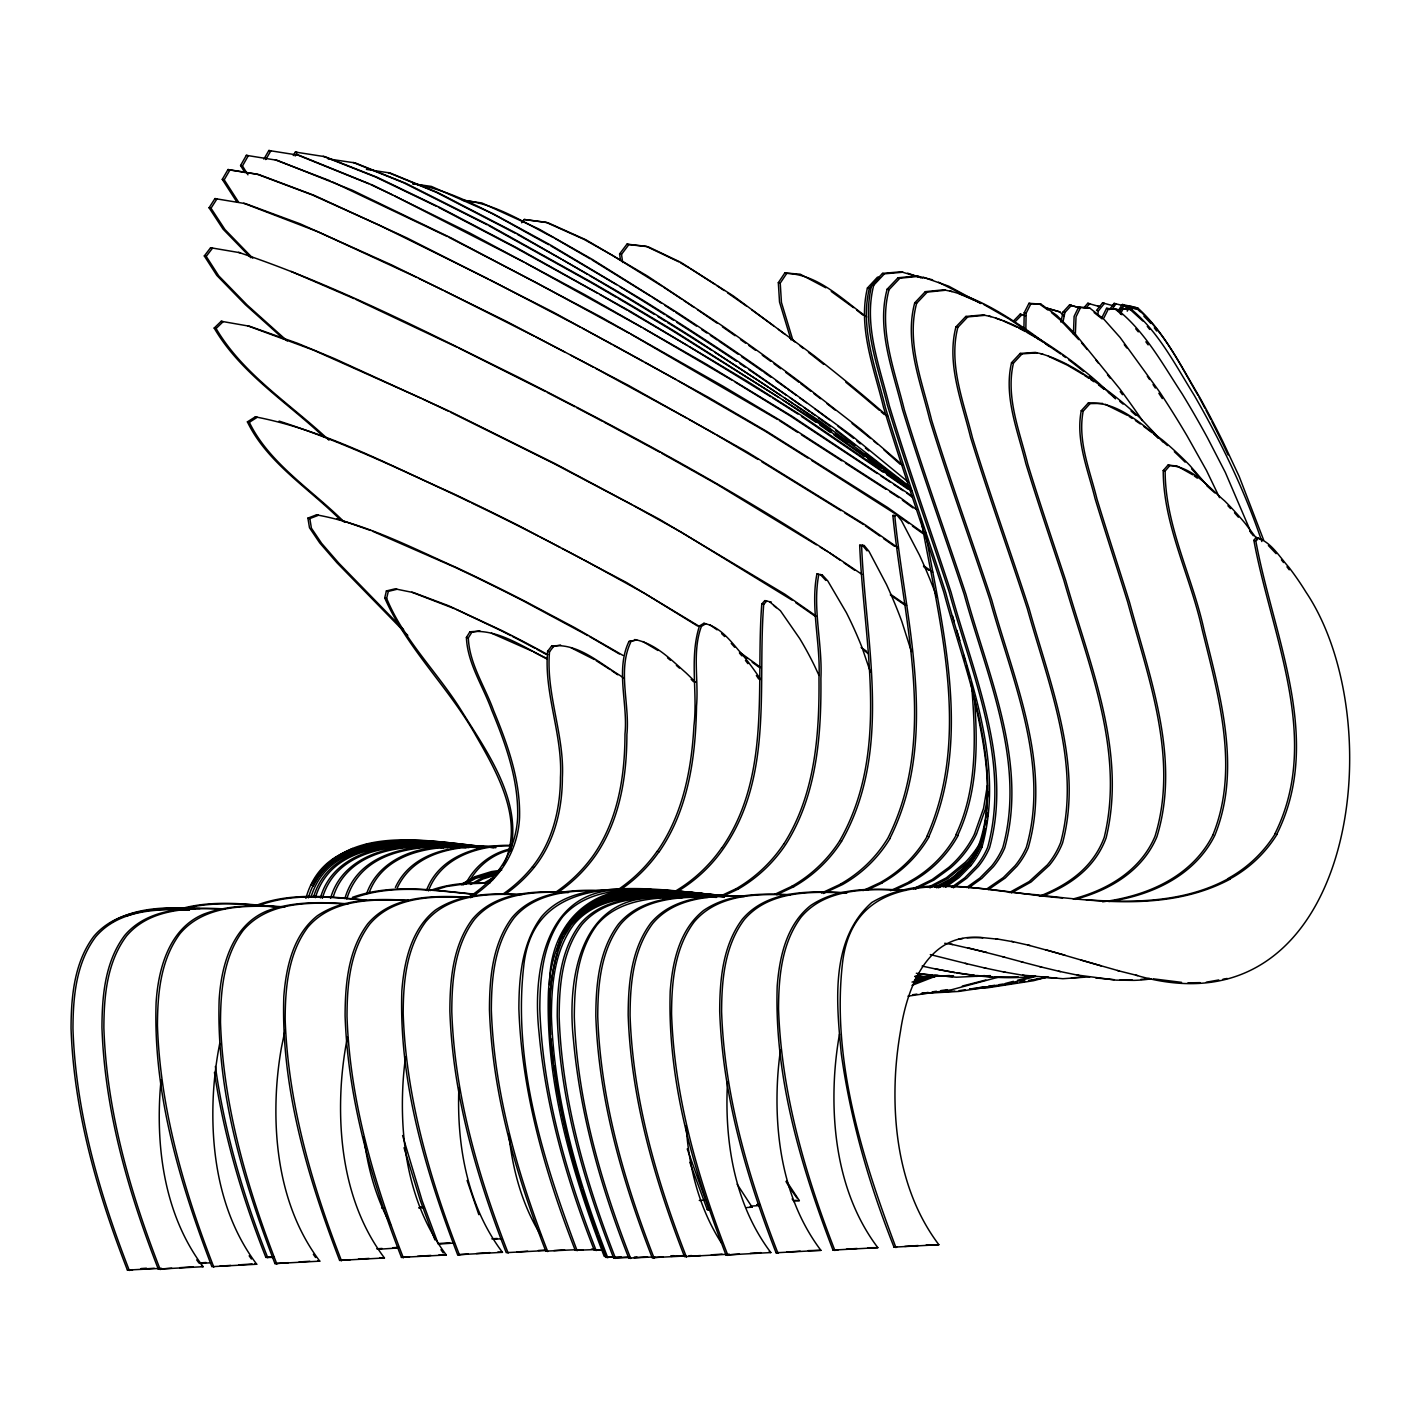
<?xml version="1.0" encoding="UTF-8"?>
<svg xmlns="http://www.w3.org/2000/svg" width="1421" height="1421" viewBox="0 0 1421 1421"><rect width="100%" height="100%" fill="white"/><g stroke="black" fill="none" stroke-linecap="round" stroke-linejoin="round"><path stroke-width="1.5" d="M1023.919 328.89L1024.204 312.78L1028.982 303.312L1040.918 304.13L1056.958 315.533L1075.146 333.882L1119.855 388.963A1029.781 1025.518 -77 0 1 1142.413 420.58M1025.802 331.342L1026.122 313.224L1030.9 303.757L1040.918 304.13M549.216 988.714L549.199 1019.692M936.919 597.388L935.64 593.889A585.612 583.178 -77 0 0 919.44 555.06L901.447 520.583L896.935 515.059L892.868 515.486C903.419 621.723 938.571 736.931 887.859 838.177A130.093 129.542 -77 0 1 840.486 884.057M896.935 515.059L894.786 515.93C905.337 622.149 940.489 737.375 889.777 838.621M1073.423 334.148L1074.116 316.35L1078.663 307.096L1089.658 307.984L1103.975 319.316L1120.103 337.47L1159.589 391.912A1000.508 996.37 -77 0 1 1187.21 436.105L1206.5 470.493L1219.52 497.599M1075.342 334.592L1076.034 316.794L1080.564 307.54L1089.658 307.984M458.894 1087.545C456.55 1144.917 467.154 1205.612 502.466 1252.327L457.633 1254.761C425.412 1170.744 398.839 1081.718 401.841 990.863C404.115 961.573 411.113 929.334 435.341 910.15C460.67 892.992 492.696 893.099 522.093 894.484M727.534 1081.754C724.248 1141.027 734.302 1204.155 770.839 1252.558L726.007 1254.992C693.768 1170.975 667.213 1081.949 670.215 991.094C672.488 961.804 679.469 929.565 703.715 910.364C729.044 893.223 761.07 893.312 790.449 894.697M1192.716 474.809L1177.121 466.017L1167.955 465.129L1163.231 470.546C1163.177 525.361 1190.62 576.358 1202.113 629.379C1218.401 695.651 1239.84 768.725 1212.841 835.033M1257.567 539.802L1245.418 523.674A320.809 319.476 -77 0 0 1224.565 500.831C1208.365 487.012 1192.556 467.012 1169.856 465.555L1165.149 470.99C1165.096 525.806 1192.539 576.802 1204.013 629.823C1220.319 696.077 1241.759 769.17 1214.76 835.477A98.546 98.138 -77 0 1 1203.551 853.115C1180.762 881.926 1144.314 896.562 1108.806 901.5M549.518 984.611C549.501 923.828 590.585 883.453 651.99 889.617M1207.53 485.911L1189.661 465.253A366.813 365.286 -77 0 0 1162.52 440.066C1140.548 423.92 1117.457 400.953 1088.149 403.155L1081.257 410.722C1075.484 440.528 1088.06 469.996 1095.04 498.54C1105.591 533.141 1116.924 567.512 1127.67 602.06C1147.99 677.32 1179.057 758.388 1155.007 836.312A89.736 89.363 -77 0 1 1141.845 858.195C1124.686 879.368 1099.126 892.139 1073.192 898.942M1102.589 403.404L1090.049 403.6L1083.175 411.166C1077.402 440.972 1089.978 470.422 1096.959 498.984C1107.51 533.586 1118.842 567.956 1129.588 602.486C1149.891 677.764 1180.975 758.832 1156.907 836.738A89.736 89.363 -77 0 1 1143.763 858.639C1126.587 879.794 1101.044 892.566 1075.111 899.369M911.394 651.546L901.784 621.35A513.692 511.56 -77 0 0 886.491 584.511L868.977 551.312L864.234 545.557L859.687 545.238C863.577 643.127 891.34 750.235 839.616 840.93M864.234 545.557L861.606 545.682C865.496 643.571 893.241 750.661 841.534 841.374M987.4 785.351L983.545 808.371L974.557 833.772M988.252 792.065L985.463 808.815L976.476 834.216A105.687 105.261 -77 0 1 950.578 867.894L934.006 880.025L915.302 889.209M624.334 678.545A462.784 460.866 -77 0 0 619.645 675.224C598.898 662.719 577.139 642.47 551.597 646.093L547.618 651.28C543.799 693.484 562.752 734.728 560.46 777.323C560.389 808.94 552.52 841.641 532.484 866.686M560.567 644.974L553.515 646.537L549.536 651.724C545.717 693.928 564.67 735.172 562.379 777.767C562.307 809.384 554.439 842.085 534.385 867.13M1042.765 354.131L1035.376 352.408L1020.171 353.438L1011.539 362.692C1003.528 396.69 1017.791 430.812 1025.802 463.495C1037.81 502.572 1051.007 541.277 1063.814 580.105C1087.349 662.861 1125.308 750.288 1104.224 837.395A84.478 84.141 -77 0 1 1091.63 860.131C1078.468 877.254 1059.213 888.445 1039.426 896.26M1037.277 352.852L1022.072 353.865L1013.457 363.137C1005.446 397.134 1019.692 431.256 1027.72 463.939C1039.71 503.016 1052.925 541.703 1065.714 580.532C1089.25 663.287 1127.226 750.714 1106.142 837.822A84.478 84.141 -77 0 1 1093.548 860.575C1080.795 877.094 1062.411 888.249 1043.227 895.816M981.929 847.2C1005.979 762.047 967.47 674.566 945.764 592.859C925.924 530.957 904.147 469.676 885.354 407.436C876.064 368.874 859.687 328.517 869.332 288.481L879.457 277.539L877.539 277.113L867.414 288.037C857.787 328.073 874.146 368.43 883.436 407.01C902.228 469.232 924.005 530.513 943.846 592.415C965.552 674.122 1004.061 761.62 980.01 846.756A79.878 79.558 -77 0 1 968.696 865.407L957.026 877.237L943.686 886.775M985.321 829.1L980.454 846.294A81.441 81.104 -77 0 1 969.015 864.856L957.292 876.65L943.953 886.189M986.067 824.89L986.813 820.681M987.577 816.471L988.323 812.244M1097.669 315L1098.415 310.879L1104.454 303.348L1102.536 302.904L1096.497 310.435L1098.415 310.879M510.565 851.428C521.951 799.774 487.367 752.42 461.488 710.82C437.81 672.63 403.83 640.232 386.636 598.365L388.306 591.385L396.956 589.289M219.722 1043.476L218.372 1050.705A370.49 368.963 -77 0 0 213.523 1091.435C209.953 1151.347 219.775 1215.275 256.721 1264.246L211.889 1266.679C179.668 1182.663 153.095 1093.619 156.097 1002.782C158.211 968.731 169.081 928.588 203.576 914.183C229.492 904.342 257.752 905.07 284.946 906.918M347.435 1037.188L346.085 1044.417A370.49 368.963 -77 0 0 341.235 1085.164C337.665 1145.06 347.488 1209.005 384.452 1257.958L339.619 1260.391C307.38 1176.375 280.807 1087.349 283.809 996.494C286.101 967.204 293.081 934.965 317.327 915.781C343.953 897.77 377.684 898.818 408.449 900.275M922.602 278.072L901.003 271.784L882.512 273.4L871.837 284.768C861.375 325.214 877.965 366.281 887.432 405.322C906.491 468.042 928.783 529.696 949.192 591.989C971.52 673.963 1011.166 761.585 987.666 847.342A78.99 78.652 -77 0 1 976.405 866.028L964.752 877.858L951.431 887.397M902.921 272.228L884.43 273.827L873.737 285.195C863.275 325.658 879.883 366.725 889.333 405.749C908.41 468.468 930.702 530.14 951.111 592.433C973.421 674.407 1013.084 762.011 989.567 847.769A78.99 78.652 -77 0 1 978.323 866.455L966.671 878.285L953.349 887.823M990.988 316.599L982.923 314.894L965.8 316.474L955.924 326.919C946.35 363.989 961.786 401.575 970.543 437.295C988.234 494.828 1008.768 551.419 1027.33 608.65C1048.201 683.821 1081.541 763.912 1060.652 842.529A81.512 81.175 -77 0 1 1047.401 864.874L1029.195 881.553L1009.336 892.566M984.842 315.338L967.719 316.901L957.843 327.363C948.269 364.433 963.687 402.019 972.461 437.739C990.153 495.254 1010.686 551.863 1029.248 609.094C1050.119 684.265 1083.441 764.356 1062.571 842.973A81.512 81.175 -77 0 1 1049.32 865.3L1031.095 881.979L1011.255 893.01M932.585 279.813L916.669 275.923L897.983 277.788L887.113 289.245C876.348 329.423 892.885 370.348 902.353 409.141C921.376 471.363 943.686 532.484 964.131 594.227C986.529 675.49 1026.264 762.42 1002.817 847.538A78.812 78.492 -77 0 1 991.574 866.171L979.922 877.983L966.6 887.503M918.588 276.367L899.884 278.214L889.031 289.689C878.267 329.867 894.804 370.792 904.271 409.585C923.277 471.79 945.604 532.928 966.049 594.671C988.43 675.934 1028.165 762.864 1004.718 847.982A78.812 78.492 -77 0 1 993.492 866.597L981.84 878.409L968.5 887.947M952.052 291.536L943.597 289.813L925.32 291.66L914.715 302.851C904.236 341.928 920.399 381.734 929.636 419.461C948.216 480.014 969.975 539.5 989.833 599.609C1011.699 679.025 1050.243 764.32 1026.317 847.342A79.54 79.203 -77 0 1 1015.02 865.798L1003.35 877.556L986.494 889.155M945.498 290.257L927.238 292.104L916.634 303.277C906.136 342.372 922.318 382.178 931.554 419.906C950.134 480.44 971.893 539.927 991.751 600.053C1013.617 679.469 1052.162 764.764 1028.236 847.786A79.54 79.203 -77 0 1 1016.921 866.224L1005.251 878L988.412 889.599M1060.936 322.123L1063.015 312.034L1069.533 304.911L1079.694 307.806M1062.855 322.567L1064.933 312.478L1071.452 305.355M679.38 890.31A149.258 148.637 -77 0 0 723.769 848.088C773.592 776.292 757.34 685.952 763.699 604.422L766.701 601.047L764.8 600.603L761.78 603.996C755.492 685.544 771.532 775.777 721.975 847.733M557.068 953.473C549.643 979.744 548.861 1007.365 550.655 1034.47M285.088 1029.834L281.429 1047.614A370.49 368.963 -77 0 0 276.58 1088.362C272.992 1148.257 282.815 1212.202 319.778 1261.155L274.946 1263.589C242.725 1179.572 216.152 1090.546 219.154 999.691C221.25 965.658 232.12 925.515 266.633 911.092C292.531 901.251 320.791 901.98 348.003 903.827M503.016 865.407C525.504 822.191 497.599 773.237 475.893 735.598C448.947 687.533 406.957 648.438 384.718 597.921L386.388 590.941L395.056 588.845L413.706 592.646L448.592 605.737L502.377 630.817A1308.972 1303.554 -77 0 1 547.795 654.655M955.996 834.536C977.879 787.945 975.73 734.835 971.538 684.798M957.914 834.98C977.897 792.385 977.95 743.911 974.362 697.924M305.888 898.338C325.302 827.981 411.024 842.085 465.999 847.733M308.357 897.877C325.409 838.106 398.395 840.895 447.828 847.147M311.092 896.829C328.091 841.072 396.193 841.854 443.423 847.609M313.455 897.237C329.708 843.15 395.375 842.031 441.558 847.662M315.373 897.681C331.466 843.346 397.844 842.813 443.814 847.644M320.4 897.912C331.555 857.733 376.476 844.11 413.92 846.436M322.318 898.356C336.12 850.149 393.066 843.062 435.572 847.627M330.56 898.374C341.715 858.177 386.636 844.571 424.08 846.88M333.296 896.758C346.333 854.27 395.837 844.269 434.755 847.662M344.877 898.552C358.039 852.138 412.321 843.328 453.725 847.644M346.777 898.996C363.403 843.559 431.345 844.66 478.06 847.627M366.44 894.235C376.476 864.252 407.987 848.817 437.97 847.573M369.176 892.619C384.061 852.76 431.522 844.856 469.001 847.644M426.478 890.487C439.071 856.277 478.024 844.287 511.453 845.388M428.396 890.931C440.705 857.502 478.468 844.998 511.329 845.904M560.94 941.484L556.872 951.768C564.705 906.545 612.096 886.189 653.909 890.061M563.604 937.007C542.236 984.771 549.376 1039.071 556.996 1089.143C567.405 1146.711 584.173 1203.054 605.861 1257.354L621.19 1256.892M870.398 672.026L862.032 647.479A423.884 422.126 -77 0 0 846.383 612.664L827.75 580.887L822.297 574.972L816.897 574.013C810.325 607.833 820.716 643.5 818.976 677.995C819.544 734.781 815.05 795.067 783.682 844.181M659.131 851.836C688.617 809.455 695.686 756.505 696.539 706.077C698.741 679.735 692.045 651.6 701.406 626.341L705.74 623.783L703.821 623.339L699.487 625.915C689.132 657.816 697.906 692.826 693.928 725.847C691.565 769.685 682.737 814.766 657.213 851.392M927.025 836.01C971.555 735.669 939.157 622.061 920.986 519.074M928.925 836.454C971.911 739.861 943.011 630.977 925.302 531.632M1274.939 833.718C1322.258 739.009 1271.333 635.738 1253.873 540.353L1256.128 537.422C1270.925 541.596 1279.131 556.446 1288.865 567.263A292.708 291.483 -77 0 1 1305.846 591.9C1394.569 723.946 1353.787 1039.355 1135.592 975.108M1276.84 834.145C1324.177 739.435 1273.252 636.182 1255.791 540.797L1258.029 537.866M1102.039 317.363L1106.55 308.339L1117.119 309.441C1145.273 331.786 1162.68 364.238 1182.112 393.795A1002.409 998.253 -77 0 1 1207.601 438.041L1225.346 472.429L1251.279 532.999M1103.939 317.807L1108.469 308.783L1117.119 309.441M1119.428 311.75L1121.293 308.233L1131.72 309.618C1159.039 332.638 1175.54 365.286 1194.137 395.162A1017.027 1012.818 -77 0 1 1218.419 439.782C1235.222 472.625 1250.143 506.569 1261.848 541.543M1120.423 313.934L1123.194 308.677L1131.72 309.618M244.927 172.598L240.558 165.511L246.348 155.333L277.095 160.271L352.159 190.183L451.114 237.929L600.035 316.51L723.058 386.21L781.266 421.007L900.772 498.043L916.652 509.624M247.947 174.801L242.476 165.955L248.266 155.777L246.348 155.333M1127.226 311.146L1129.162 307.753L1137.741 308.996C1164.758 332.763 1180.869 365.836 1199.093 396.246A1037.01 1032.712 -77 0 1 1222.788 441.434L1239.183 476.461L1263.606 539.962M263.862 159.134L268.853 150.502L299.192 155.315L372.782 185.156L469.587 232.92L584.937 294.751L705.757 363.847L792.101 416.317L912.229 496.178M265.78 159.578L270.772 150.946L268.853 150.502M236.756 201.835L222.28 179.366L227.999 169.543L256.97 174.144L312.229 194.908L379.194 225.157L488.273 278.96M238.657 202.262L224.198 179.81L229.918 169.987L258.888 174.57L314.148 195.352L406.957 237.946L553.195 312.123L708.404 397.347L767.109 431.629L887.663 507.51L925.035 534.154M293.259 155.546L295.355 152.065L325.107 156.719L377.364 177.359L440.35 207.715L516.871 247.84L630.8 311.625L746.753 380.97L801.568 415.607L912.14 491.115M295.177 155.99L297.255 152.509L295.355 152.065M1125.006 309.21L1127.048 305.906L1137.741 307.966C1164.314 331.963 1180.176 364.931 1198.027 395.393M1126.906 309.654L1128.967 306.35L1137.741 307.966M468.699 897.29A133.503 132.952 -77 0 0 484.827 884.946C504.526 868.071 516.356 843.239 517.635 817.324C518.665 779.916 505.752 744.107 491.648 710.056C483.069 686.077 467.42 663.429 466.408 637.443L469.871 631.865C497.616 628.313 522.733 647.088 547.032 658.491M470.6 897.735A133.503 132.952 -77 0 0 486.746 885.39C506.444 868.515 518.274 843.683 519.553 817.75C520.583 780.36 507.67 744.533 493.567 710.482C484.97 686.521 469.339 663.873 468.326 637.887L471.79 632.309L479.872 630.746M250.842 257.734L223.061 229.136L209.082 207.786L214.944 198.585L245.602 203.665L300.204 223.843L391.787 264.999L505.592 320.951L628.331 385.322L746.736 451.736L865.442 525.006L898.143 547.902M252.743 258.178L224.98 229.563L211.001 208.23L216.862 199.029L214.944 198.585M311.341 885.088C347.808 819.384 435.43 843.257 495.84 847.733M313.259 886.1C338.02 836.774 401.823 843.541 447.828 847.715M395.375 887.432C412.925 849.794 458.93 844.11 495.787 846.65M397.294 887.859C414.417 851.001 459.267 844.66 495.503 847.005M465.981 883.311C474.721 866.348 490.689 853.47 509.322 849.154M469.001 882.015C477.278 866.473 492.11 854.589 509.198 850.22M564.51 933.579L572.254 921.43L583.622 910.452L603.481 899.333M563.338 937.594L572.468 923.117L588.223 907.877M628.952 641.493L636.59 639.983L628.952 641.493C615.293 669.771 628.046 703.732 624.974 734.106C624.938 776.008 618.028 819.615 593.783 854.767A148.175 147.553 -77 0 1 556.57 891.606M630.871 641.919C617.211 670.215 629.965 704.177 626.892 734.55C626.839 776.434 619.947 820.059 595.683 855.211A148.175 147.553 -77 0 1 558.489 892.051M791.017 339.903L779.525 302.051L778.335 282.672L784.818 272.956L800.254 274.217L825.832 287.788M792.918 340.347L781.443 302.478L780.236 283.116L786.737 273.4C818.247 274.537 842.298 299.458 866.703 316.954M1118.043 310.915L1122.377 304.503L1133.336 306.9L1131.418 306.474M1121.045 309.742L1124.295 304.947L1122.377 304.503M498.789 871.766L500.991 868.622M1109.499 309.618L1114.1 303.401L1116.018 303.845L1112.572 308.499M620.48 260.025L619.592 253.933L626.945 244.146L646.182 246.313L678.883 261.89M622.682 262.494L621.51 254.377L628.864 244.59L648.1 246.739L680.801 262.334L733.218 295.87L813.771 355.463A2058.567 2050.041 -77 0 1 864.679 396.654L887.947 416.477M521.631 222.777L524.154 219.473L545.984 222.28L583.978 239.35L612.487 255.389L661.529 285.87M283.703 339.104L245.3 304.609L216.809 275.408L204.304 255.94L210.592 247.734L240.469 252.796M204.304 255.94L206.205 256.366L212.511 248.16L210.592 247.734M970.614 865.851L958.926 877.681L945.604 887.219M1083.974 307.682L1087.758 303.295L1089.676 303.721L1085.893 308.126M493.869 877.787L488.327 883.453M1020.1 314.201L1013.404 321.093L1015.305 321.537L1022.019 314.645L1020.1 314.201L1025.589 315.693M323.722 436.869C286.456 401.859 240.38 372.941 214.18 328.056L221.196 321.27L249.492 326.226L297.788 343.385L334.628 358.696L450.315 411.646L555.345 463.779L659.078 519.074L784.889 594.227L815.761 615.773M214.18 328.056L216.081 328.5L223.115 321.714L221.196 321.27M322.372 870.505L333.74 859.527L348.305 851.339M576.216 917.753C595.63 894.2 628.171 890.399 656.786 890.434M577.814 917.362L586.34 909.138M572.201 923.703C597.193 894.342 639.539 895.496 674.691 897.237M586.66 909.955L589.502 907.22M965.96 868.107L956.599 876.224M967.275 865.833L951.164 878.622L934.681 887.343M958.482 874.981L961.697 872.423M948.873 881.233L967.097 864.412A81.441 81.104 -77 0 0 978.554 845.868C997.364 792.9 982.071 735.332 970.774 682.382M945.498 883.542L957.097 874.963L968.856 863.222A83.608 83.271 -77 0 0 971.484 859.9M953.296 878.675L939.139 887.024M956.457 876.757L949.619 881.251M472.429 895.905L475.804 893.614M947.203 882.299L938.517 887.823M951.786 879.723L944.805 883.986M340.791 520.281C309.245 488.504 267.308 462.997 247.396 421.859L255.318 416.85C324.734 430.119 387.773 464.596 451.931 493.016A3361.855 3347.912 -77 0 1 517.777 525.131L626.697 582.61L699.345 626.395M247.396 421.859L249.314 422.303L257.237 417.294L255.318 416.85M940.222 886.58L943.739 884.501M108.866 924.059C135.492 906.047 169.223 907.095 199.988 908.552M331.573 860.238C365.996 837.857 409.248 842.866 448.077 845.992M338.553 856.348L345.552 852.422M349.033 850.451L352.532 848.479M461.061 884.537L475.04 876.668L491.417 871.606L501.702 870.114M461.63 884.768L473.868 877.876L498.469 871.624M462.98 884.981L469.96 881.038M465.289 884.235L475.769 878.32L498.327 872.37M470.475 884.448L480.973 878.551L497.35 873.471M475.893 882.921L482.874 878.995L495.165 875.194M484.117 882.938L491.098 879.013M486.035 883.382L493.016 879.439M594.28 905.976L604.103 900.434M583.836 912.14C613.037 892.725 649.983 895.106 683.412 897.361M720.554 895.994L735.758 888.889M724.373 895.55L737.677 889.333M774.854 894.271L791.941 886.26M776.754 894.697L793.859 886.704M821.551 893.045L840.539 884.146M823.452 893.472L842.458 884.59A130.093 129.542 -77 0 0 889.901 838.692M863.009 890.63L880.114 882.636A123.591 123.076 -77 0 0 927.274 836.152M866.828 890.185L882.032 883.08M890.541 890.683L909.547 881.802M894.36 890.239L911.465 882.246M913.383 888.782L932.105 879.581L948.677 867.485A105.687 105.261 -77 0 0 974.628 833.807M927.984 887.415L946.368 877.805L965.481 862.138A99.008 98.6 -77 0 0 982.941 837.697M929.902 887.859L948.269 878.249L967.381 862.583A99.008 98.6 -77 0 0 978.128 849.492M936.599 887.788L946.102 883.329M1228.33 878.658C1185.15 902.335 1134.224 903.099 1086.301 899.795M1230.249 879.084C1170.407 911.127 1099.925 901.926 1035.27 894.644C981.574 890.772 921.181 873.205 871.73 902.53C829.704 939.867 836.507 1003.208 841.285 1053.725C850.486 1120.103 869.297 1184.936 894.022 1247.141L938.855 1244.707C901.891 1195.754 892.068 1131.827 895.639 1071.914A370.49 368.963 -77 0 1 900.505 1031.166C906.9 987.915 927.913 930.702 982.799 937.896M937.221 975.747L912.033 982.089M998.217 977.204L951.431 989.78L908.001 996.157M914.076 983.385L927.931 978.003M912.033 985.357L937.753 975.357M407.774 635.365L336.99 562.805L319.725 542.893L309.494 527.742L307.895 518.132L316.492 514.846C366.085 523.727 411.291 547.529 456.976 567.796A2206.706 2197.559 -77 0 1 524.154 600.799L575.061 627.833L622.984 655.418M307.895 518.132L309.814 518.576L318.411 515.29L316.492 514.846M126.806 915.977C148.637 907.877 172.332 907.593 195.334 908.747M350.046 850.344C396.086 832.742 446.141 843.026 493.602 847.68M181.142 908.658C214.074 899.582 248.817 904.218 282.282 907.38M185.103 908.463C216.045 900.665 248.426 904.395 279.795 907.326M257.574 904.875C292.513 892.015 330.542 896.758 366.742 900.186M259.475 905.319C291.536 893.329 326.493 896.829 359.85 899.653M352.319 897.397C391.61 883.187 434.222 890.257 474.703 894.164M354.238 897.841C392.8 883.844 434.648 890.505 474.419 894.377M430.137 890.558C449.178 883.471 469.765 882.334 489.89 882.974M434.098 890.363L446.372 886.562L464.88 883.88L485.236 883.169M476.959 877.112L499.499 871.144M602.184 899.99C640.978 885.034 683.465 892.033 723.662 895.869M597.602 902.584L620.48 895.372M602.238 901.696C637.905 888.622 676.698 893.702 713.608 897.255M595.896 903.827C624.53 893.063 655.774 894.804 685.704 897.273M599.52 903.01C631.563 891.02 666.538 894.537 699.878 897.361M936.475 975.428L915.106 979.264M1043.28 978.092L1047.401 976.973M1031.628 980.259L1037.827 978.607M1048.005 976.831L1033.547 980.703L987.186 987.861L969.85 988.892M1005.198 983.51L1013.439 981.343M1017.56 980.277L1029.923 977.026M1035.945 976.387L1005.056 984.487L958.873 991.432L922.158 993.51M962.337 986.05L985.854 980.01M920.826 979.282L934.965 975.73M938.908 975.676L914.378 980.756M916.509 980.259L925.035 978.43M1206.269 982.195L1218.809 979.957M1222.984 979.211L1227.176 978.465M958.607 939.299L962.816 938.553M1102.589 901.802C1139.535 897.042 1177.902 882.707 1201.633 852.671A98.546 98.138 -77 0 0 1212.859 835.033M916.474 976.564L920.577 975.89M1020.154 981.769L1024.363 981.094M1028.573 980.419L1032.765 979.762M1036.975 979.087L1041.184 978.43M997.915 985.463L978.767 987.808M1002.125 984.824L1006.352 984.167M1010.562 983.527L1016.885 982.55M1021.095 981.893L1025.305 981.236M959.051 990.686L965.356 989.727M969.548 989.105L984.256 986.885M988.448 986.263L994.753 985.304M998.945 984.682L1003.137 984.043M912.602 994.753L916.954 994.114M921.288 993.474L927.806 992.533M932.14 991.894L936.492 991.254M940.826 990.615L947.345 989.655M364.522 844.838C402.427 837.822 441.061 843.577 478.966 847.68M366.423 845.282C402.25 838.585 438.805 843.541 474.65 847.378M361.929 847.289C392.587 841.481 423.955 844.447 454.72 847.68M620.835 889.919C544.385 889.564 532.502 973.101 538.985 1032.161C545.735 1107.172 566.73 1180.3 594.262 1250.16L601.545 1250.249M618.561 894.928C653.642 888.356 689.451 892.992 724.586 896.775M613.979 897.504C643.162 891.944 673.039 894.466 702.365 897.415M655.33 897.841C578.898 897.486 566.997 981.023 573.48 1040.083C580.23 1115.094 601.225 1188.222 628.757 1258.082L654.815 1256.91M1083.832 976.973L1071.416 977.879M1089.836 976.831L1062.89 978.714L1022.658 975.143M915.781 977.914L923.721 976.795M949.565 975.517L933.313 976.44M953.509 975.73L914.875 976.6M921.874 977.843L926.208 977.364M976.564 976.387L984.54 975.588M990.455 975.623L956.386 977.222L918.232 973.722M914.573 980.135L918.801 979.797M1018.235 976.92L994.238 976.991M1024.719 976.44L1033.387 975.783M1035.287 976.227C997.311 980.597 959.157 974.362 922.14 966.067M381.752 1208.099L384.434 1207.921M419.461 1207.282L422.144 1207.104M418.68 1207.903L424.044 1207.548M699.292 1200.479L704.656 1200.123M794.748 1200.354L799.348 1200.603L786.399 1181.011M793.984 1200.958L799.348 1200.603M756.842 1204.582L759.525 1204.404M757.002 1205.15L759.684 1204.972M750.874 1206.127L758.921 1205.594M689.842 1162.325L707.285 1209.608L709.967 1209.431M746.753 1207.548L752.118 1207.175L737.144 1184.208M491.861 1238.828L497.226 1238.473M493.78 1239.272L501.826 1238.721M439.089 1243.499L449.818 1242.771M454.418 1243.038L438.307 1244.121L422.161 1200.781L402.605 1135.521M376.725 1248.81L382.089 1248.455M392.818 1247.727L398.182 1247.372M378.643 1249.254L397.418 1247.993M214.447 1072.358C223.879 1135.841 242.245 1197.779 265.869 1257.372L273.933 1256.839M265.869 1257.372L273.152 1257.443M200.681 1262.878L206.045 1262.505M199.917 1263.5L210.645 1262.772M141.105 1268.562L146.47 1268.207M189.668 909.689C156.434 908.09 117.055 908.854 93.75 936.421C74.105 962.639 71.139 996.76 71.05 1028.449C73.856 1111.684 97.338 1192.876 127.41 1270.054L132.775 1269.699M140.821 1269.148L154.232 1268.26M127.41 1270.054L161.514 1268.331M222.76 908.836C188.886 907.166 148.512 907.309 124.657 935.48C104.994 961.697 102.046 995.819 101.957 1027.525C104.745 1110.76 128.227 1191.953 158.317 1269.131L171.728 1268.225M179.774 1267.692L193.185 1266.786M158.317 1269.131L203.15 1266.697C166.186 1217.726 156.363 1153.799 159.934 1093.886A370.49 368.963 -77 0 1 161.07 1080.049M219.935 1266.129L230.664 1265.418M238.728 1264.868L252.139 1263.98M274.946 1263.589L288.356 1262.683M299.085 1261.972L309.814 1261.244M339.619 1260.391L350.348 1259.681M358.394 1259.13L369.123 1258.42M379.851 1257.692L384.452 1257.958M470.28 897.273C435.128 895.532 392.782 894.377 367.79 923.757C348.127 949.974 345.179 984.096 345.09 1015.784C347.879 1099.019 371.361 1180.212 401.45 1257.39L409.497 1256.857M417.543 1256.306L430.954 1255.418M439 1254.867L446.283 1254.956C409.319 1206.003 399.496 1142.058 403.067 1082.163A370.49 368.963 -77 0 1 405.571 1056.656M401.45 1257.39L446.283 1254.956M457.633 1254.761L468.362 1254.05M476.408 1253.5L489.819 1252.612M497.865 1252.061L502.466 1252.327M516.96 1251.937L527.688 1251.208M538.417 1250.498L546.463 1249.947M568.489 892.281C535.237 890.683 495.876 891.447 472.571 919.014C452.926 945.231 449.96 979.353 449.871 1011.042C452.66 1094.277 476.142 1175.469 506.231 1252.647L545.7 1250.569M553.853 1250.587L564.581 1249.876M601.492 890.523C570.212 889.351 533.763 891.695 512.146 917.486C492.483 943.722 489.535 977.826 489.446 1009.532C492.234 1092.767 515.716 1173.959 545.806 1251.137L574.546 1249.77M644.068 890.185C608.916 888.445 566.57 887.29 541.579 916.652C521.916 942.887 518.967 976.991 518.878 1008.697C521.667 1091.932 545.149 1173.124 575.239 1250.302L583.285 1249.77M591.331 1249.219L594.014 1249.041M575.239 1250.302L593.25 1249.663M594.262 1250.16L599.626 1249.805M605.861 1257.354L611.225 1256.981M660.516 897.006C631.901 896.971 599.378 900.772 579.946 924.325C560.3 950.542 557.334 984.664 557.245 1016.37C560.034 1099.605 583.516 1180.798 613.606 1257.958L629.698 1256.892M613.606 1257.958L628.935 1257.514M634.299 1257.141L636.981 1256.963M634.121 1257.727L647.55 1256.839M670.925 1255.827L673.607 1255.649M716.628 897.379C682.755 895.71 642.381 895.852 618.526 924.023C598.88 950.24 595.914 984.362 595.825 1016.051C598.632 1099.286 622.114 1180.478 652.186 1257.656L662.914 1256.946M670.961 1256.395L684.371 1255.507M652.186 1257.656L686.29 1255.933M688.972 1255.755L691.654 1255.578M689.895 1256.271L700.624 1255.542M711.353 1254.832L722.081 1254.121M744.586 896.171C711.992 894.697 673.607 896.012 650.871 922.993C631.208 949.21 628.26 983.332 628.171 1015.02C630.96 1098.273 654.442 1179.466 684.513 1256.626L729.364 1254.192M726.007 1254.992L739.417 1254.086M750.146 1253.375L760.874 1252.647M844.891 892.654C809.739 890.914 767.393 889.759 742.401 919.138C722.738 945.356 719.79 979.478 719.701 1011.166C722.49 1094.401 745.972 1175.593 776.061 1252.771L778.744 1252.594M786.79 1252.061L800.201 1251.155M808.247 1250.622L820.894 1250.338C783.93 1201.384 774.108 1137.439 777.678 1077.544A370.49 368.963 -77 0 1 780.449 1050.101M776.061 1252.771L820.894 1250.338M906.047 890.345C873.968 888.445 838.603 886.775 810.698 905.479C786.47 924.662 779.472 956.919 777.198 986.21C774.196 1077.047 800.769 1166.09 832.99 1250.089L838.354 1249.734M846.401 1249.201L857.129 1248.473M867.858 1247.762L877.823 1247.656C840.859 1198.702 831.054 1134.775 834.624 1074.862A370.49 368.963 -77 0 1 839.474 1034.133M832.99 1250.089L877.823 1247.656M894.022 1247.141L896.704 1246.963M904.751 1246.43L918.161 1245.524M926.208 1244.991L938.855 1244.707M922.407 992.959L928.89 992.586M937.523 992.089L954.788 991.112M635.205 893.507L677.462 893.631L716.095 897.308M916.421 976.174L920.506 976.067M916.296 976.689L922.424 976.511M967.044 937.789L980.881 937.451L997.684 939.174M1187.92 982.852L1200.123 982.639M1120.157 979.78L1132.111 979.922M899.351 890.257C865.478 888.587 825.104 888.729 801.249 916.9C781.603 943.118 778.637 977.239 778.548 1008.928C781.337 1092.181 804.819 1173.373 834.909 1250.533M846.809 893.099C811.657 891.358 769.294 890.203 744.32 919.565C724.657 945.8 721.708 979.904 721.602 1011.61C724.408 1094.845 747.89 1176.037 777.962 1253.215M790.183 895.052C756.931 893.472 717.569 894.218 694.265 921.785C674.602 948.002 671.653 982.124 671.565 1013.83C674.353 1097.065 697.835 1178.258 727.925 1255.436M678.705 891.269C639.699 889.439 591.065 883.951 562.521 916.971C542.875 943.189 539.927 977.311 539.82 1008.999C542.627 1092.234 566.109 1173.426 596.181 1250.604M624.068 889.795L637.212 890.292M601.207 890.878C570.603 889.919 535.113 892.708 514.065 917.93C494.401 944.148 491.453 978.27 491.346 1009.976C494.153 1093.211 517.635 1174.403 547.707 1251.581M744.32 896.527C712.383 895.194 674.957 897.042 652.772 923.437C633.127 949.654 630.178 983.776 630.071 1015.464C632.878 1098.699 656.36 1179.892 686.432 1257.07M707.587 897.397C676.982 896.438 641.51 899.244 620.444 924.449C600.781 950.685 597.832 984.789 597.744 1016.495C600.532 1099.73 624.014 1180.922 654.104 1258.1M568.205 892.637C535.61 891.145 497.226 892.477 474.49 919.44C454.827 945.676 451.878 979.78 451.789 1011.486C454.578 1094.721 478.06 1175.913 508.15 1253.091M682.258 897.379C647.852 897.113 606.216 895.745 581.864 924.769C562.201 950.986 559.252 985.108 559.163 1016.797C561.952 1100.049 585.434 1181.242 615.524 1258.402M669.291 897.344C636.271 895.887 597.229 896.758 574.12 924.147C554.456 950.365 551.508 984.487 551.419 1016.193C554.208 1099.428 577.69 1180.62 607.779 1257.78M681.973 897.735C652.044 897.06 617.531 900.239 597.015 924.893C577.37 951.111 574.421 985.233 574.315 1016.921C577.121 1100.156 600.603 1181.348 630.675 1258.526M662.435 897.45L669.007 897.699M519.624 894.75C487.03 893.276 448.627 894.591 425.891 921.572C406.228 947.789 403.28 981.911 403.191 1013.599C405.98 1096.834 429.462 1178.027 459.551 1255.205M465.626 897.468C432.375 895.869 392.995 896.615 369.709 924.183C350.046 950.418 347.097 984.522 347.008 1016.228C349.797 1099.463 373.279 1180.656 403.351 1257.834M408.164 900.63C373.652 898.925 332.301 898.427 307.877 927.185C288.214 953.42 285.266 987.524 285.159 1019.23C287.966 1102.465 311.448 1183.657 341.52 1260.836M345.694 903.916C310.542 902.175 268.196 901.021 243.204 930.382C223.559 956.599 220.592 990.721 220.504 1022.427C223.292 1105.662 246.774 1186.855 276.864 1264.033M282.655 906.989C247.485 905.266 205.139 904.111 180.147 933.473C160.502 959.69 157.553 993.812 157.447 1025.518C160.253 1108.753 183.735 1189.945 213.807 1267.106M224.678 909.28C190.787 907.61 150.431 907.753 126.576 935.924C106.912 962.141 103.964 996.263 103.875 1027.969C106.664 1111.204 130.146 1192.397 160.218 1269.557M189.384 910.044C156.807 908.552 118.405 909.884 95.669 936.848C76.006 963.083 73.057 997.187 72.968 1028.893C75.757 1112.128 99.239 1193.32 129.329 1270.498M1041.895 977.364L1056.727 978.074M915 976.263L921.11 976.582M934.343 975.499L952.461 976.653M1181.562 982.355L1153.479 978.856M675.828 890.896L726.149 895.923M663.11 890.043L701.921 893.241M667.124 890.665L679.789 891.731M976.671 975.499L992.036 976.813M1095.857 977.968L1114.188 979.691M686.325 892.015L695.135 892.992M701.743 893.72L708.351 894.448M724.284 896.971C683.217 892.654 640.107 886.722 600.319 901.251C563.409 915.16 550.14 956.351 548.417 992.426C545.415 1083.282 571.988 1172.307 604.209 1256.324L606.128 1256.768L598.01 1235.879M1062.606 897.93C989.087 893.294 855.549 851.516 842.511 963.029C831.445 1060.546 862.067 1157.316 895.923 1247.585M727.588 895.852C656.538 890.63 534.456 862.92 523.727 966.173C512.661 1063.69 543.284 1160.46 577.139 1250.746M723.271 895.55L727.428 896.047M714.71 895.194L720.944 895.923M714.55 895.372L718.706 895.869M916.332 973.278L932.336 975.25M462.66 200.166C495.592 203.594 524.456 222.724 553.462 237.591M462.429 200.308L481.755 202.937L538.825 228.976L592.131 259.297L676.112 311.856A3106.626 3093.73 -77 0 1 765.937 372.711L851.943 435.856L908.356 482.145M412.783 183.611C461.701 192.137 505.343 221.889 548.897 244.767M412.623 183.753L431.38 186.417L492.927 213.63L550.815 245.194L642.239 299.795A3576.32 3561.488 -77 0 1 740.234 362.941L834.287 428.325L908.889 486M956.955 972.817L974.486 975.321M366.405 169.383L390.1 172.989L438.041 192.688L517.315 233.737L615.186 290.008A4035.178 4018.446 -77 0 1 693.981 338.269L821.356 422.161L909.831 487.35M328.073 158.886L355.161 162.918L405.447 183.149L489.055 225.211L592.521 282.779A4452.561 4434.088 -77 0 1 675.916 332.105L810.929 417.774L910.879 488.487M1077.242 975.037L1116.107 980.135L1134.029 980.366A143.77 143.184 -77 0 0 1151.401 978.803M944.716 943.278L952.674 944.556M995.784 938.73L1013.493 941.821M1003.368 971.857L1024.559 975.57M935.213 968.873L954.77 972.515M1058.503 971.182L1079.161 975.481M984.167 967.843L1005.286 972.301M950.756 944.112L986.778 952.425M1011.592 941.377L1030.083 945.533M1127.048 305.906L1128.967 306.35M1123.443 305.71L1125.361 306.154L1114.1 303.401M1137.741 308.996L1127.262 307.309L1129.162 307.753M1112.217 305.533L1114.117 305.977L1102.536 302.904M1121.293 308.233L1123.194 308.677M1097.758 306.172L1099.659 306.616L1087.758 303.295M1106.55 308.339L1108.469 308.783M1078.663 307.096L1080.564 307.54M1028.982 303.312L1030.9 303.757M1063.015 312.034L1064.933 312.478M1059.817 311.892L1047.348 308.268L1059.817 311.892L1064.329 316.261M882.512 273.4L884.43 273.827M897.983 277.788L899.884 278.214M1024.204 312.78L1026.122 313.224M925.32 291.66L927.238 292.104M871.837 284.768L873.737 285.195M887.113 289.245L889.031 289.689M867.414 288.037L869.332 288.481M784.818 272.956L786.737 273.4M914.715 302.851L916.634 303.277M965.8 316.474L967.719 316.901M524.154 219.473L547.902 222.724L585.896 239.794L647.39 276.011L722.507 326.013A2605.848 2595.048 -77 0 1 802.652 384.043L860.877 429.408L902.299 464.88M626.945 244.146L628.864 244.59M778.335 282.672L780.236 283.116M955.924 326.919L957.843 327.363M240.558 165.511L242.476 165.955M619.592 253.933L621.51 254.377M227.999 169.543L229.918 169.987M1020.171 353.438L1022.072 353.865M222.28 179.366L224.198 179.81M1011.539 362.692L1013.457 363.137M1088.149 403.155L1090.049 403.6M209.082 207.786L211.001 208.23M1081.257 410.722L1083.175 411.166M1167.955 465.129L1169.856 465.555M1163.231 470.546L1165.149 470.99M1253.873 540.353L1255.791 540.797M892.868 515.486L894.786 515.93M859.687 545.238L861.606 545.682M822.297 574.972L820.379 574.528L825.85 580.443M816.897 574.013L818.816 574.439C812.244 608.259 822.617 643.944 820.894 678.421C821.462 735.225 816.968 795.494 785.6 844.625A143.752 143.148 -77 0 1 737.694 889.368M769.507 601.705L780.431 610.764L799.721 638.58A350.987 349.53 -77 0 1 814.464 665.685L819.029 675.455M761.78 603.996L763.699 604.422M699.487 625.915L701.406 626.341M386.388 590.941L388.306 591.385M384.718 597.921L386.636 598.365M551.597 646.093L553.515 646.537M469.871 631.865L471.79 632.309M547.618 651.28L549.536 651.724M466.408 637.443L468.326 637.887M750.199 1206.749L752.118 1207.175M707.285 1209.608L709.186 1210.053L687.231 1148.914M768.921 1252.114L770.839 1252.558M317.86 1260.711L319.778 1261.155M254.821 1263.802L256.721 1264.246M201.231 1266.253L203.15 1266.697M764.8 600.603L771.425 602.131M965.196 963.349L986.085 968.287M1039.746 966.653L1060.403 971.609M634.672 639.539C655.401 643.447 670.73 659.468 686.006 672.861A340.898 339.495 -77 0 1 695.42 682.151M967.47 947.683L1004.718 957.221M930.311 954.592L967.115 963.793M703.821 623.339C721.619 626.892 732.295 643.553 743.734 656.253A314.29 312.975 -77 0 1 760.661 679.504M1117.457 970.543L1137.511 975.552M1021.148 961.768L1041.664 967.097M1028.165 945.107L1064.951 955.161M1002.8 956.777L1023.049 962.212M1119.375 970.987L1081.044 960.081M950.134 291.092C979.46 298.552 1005.375 315.249 1030.083 332.177A473.904 471.932 -77 0 1 1049.249 346.493M1045.359 949.637L1101.151 965.889M923.366 277.255L948.766 286.207L980.774 303.543M989.069 316.155C1016.797 323.437 1041.184 339.495 1064.453 355.712A447.722 445.857 -77 0 1 1100.156 384.398L1115.503 398.839M1069.533 304.911L1077.775 307.38M907.628 273.205L920.701 277.646M1040.847 353.687C1065.999 360.881 1087.829 376.228 1108.7 391.503A411.362 409.657 -77 0 1 1140.814 418.627L1162.787 441.913M336.848 518.683L370.526 530.424M279.102 421.096C337.985 440.066 394.043 466.479 450.013 492.572A3361.855 3347.912 -77 0 1 469.694 501.986M247.574 325.782L313.437 350.099L421.415 398.377M959.193 293.81L981.645 303.366M411.788 592.202L454.4 608.65M238.55 252.352C335.463 284.875 426.513 332.034 518.008 377.027C635.826 436.958 752.597 499.748 861.872 574.35M995.784 318.126L1001.183 320.134M243.684 203.239L318.375 231.943L416.762 277.397M275.177 159.827L330.045 180.787M297.273 154.871L368.892 183.824M1105.236 404.31L1127.457 415.412M323.189 156.274L375.446 176.932L436.531 206.329M491.453 633.18L532.324 651.244M372.497 531.205L455.075 567.352A2206.706 2197.559 -77 0 1 522.253 600.373L587.779 635.578M1048.467 356.298L1067.402 365.179L1082.66 374.203M353.243 162.474L403.528 182.723L487.137 224.784M388.182 172.563L436.123 192.244L515.397 233.31M1256.128 537.422L1261.439 539.607M291.021 271.375L354.22 298.712M938.535 282.228L974.06 300.151M1002.995 320.791L1017.099 327.239M332.07 181.693L447.278 236.525M456.336 609.502L500.458 630.373A1308.972 1303.554 -77 0 1 510.743 635.578M356.103 299.565L456.763 347.097M571.171 647.816L594.351 659.539M370.863 184.712L392.622 194.961M423.298 399.265L448.414 411.202M450.386 412.161L553.426 463.335L631.972 504.792M394.576 195.92L523.852 262.068M418.627 278.321L442.961 290.168M458.734 348.056L545.362 391.503M444.826 291.074L534.047 336.067M538.133 535.966L515.876 524.686A3361.855 3347.912 -77 0 0 471.665 502.927M449.196 237.485L536.658 282.85L629.183 333.242M438.432 207.271L514.953 247.414L597.797 293.383M490.227 279.955L580.496 327.221M539.98 536.907L560.3 547.405M547.334 392.516L574.759 406.726M535.966 337.061L564.759 352.053M983.421 304.289L1009.07 318.943L1028.182 331.732M533.905 652.079L546.748 658.935M576.713 407.756L602.131 421.131M562.13 548.364L582.237 558.968M570.549 355.108L593.694 367.329M1018.715 328.02L1025.394 331.608M604.085 422.161L659.841 452.251M595.63 368.359L687 418.236M489.019 225.797L590.603 282.335A4452.561 4434.088 -77 0 1 616.323 297.291M525.681 263.063L641.67 327.31M582.45 328.251L611.918 344.166M584.031 559.927L645.098 593.676L697.445 625.951M613.765 345.161L643.18 361.307M633.908 505.858L681.547 532.342L792.065 600.124M517.333 234.376L560.869 258.888M645.027 362.319L676.005 379.602M661.742 453.299L716.735 484.188L816.365 544.794M631.013 334.255L777.553 419.479M642.967 641.564L657.976 650.498M688.83 419.284L714.514 433.814M677.906 380.686L765.191 431.185L807.856 458.042M555.238 238.604L590.23 258.853M599.715 294.467L627.07 310.151M589.608 636.59L619.361 653.962M550.709 245.797L616.43 284.662M643.571 328.375L731.531 379.904M716.362 434.862L757.997 459.445M1027.081 332.496L1035.714 337.505M562.734 259.936L587.69 274.431M628.881 311.199L687.391 345.587M680.552 262.867L688.883 267.787M589.52 275.514L613.286 289.564A4035.178 4018.446 -77 0 1 654.388 314.432M592.042 259.954L650.498 296.136M689.203 346.671L770.821 396.779M735.172 382.107L790.2 415.891L877.201 473.495M820.13 547.085L827.644 551.65M596.181 660.658L610.124 669.575M620.107 286.935L640.32 299.369A3576.32 3561.488 -77 0 1 664.619 314.592M761.78 461.772L840.912 510.601M844.696 512.928L863.542 524.562M1037.472 338.607L1042.765 341.893M690.535 268.764L715.154 284.502M811.551 460.368L894.644 513.425M711.388 350.081L692.063 337.825A4035.178 4018.446 -77 0 0 667.408 322.46M714.887 352.301L768.317 387.045M1129.038 416.406L1132.182 418.431M772.669 397.933L797.856 414.026M652.275 297.255L661.404 303.153M665.064 305.515L674.193 311.412M777.98 396.903L673.998 331.679A4452.561 4434.088 -77 0 0 618.153 298.374M779.347 420.563L797.732 432.41M801.408 434.79L841.854 460.866M845.531 463.228L885.994 489.304M889.67 491.666L898.871 497.599M1084.241 375.251L1089.001 378.377M663.323 287.006L681.867 299.209M783.291 400.349L816.151 422.392M1044.542 342.994L1060.741 354.007M880.896 475.946L890.15 482.074M893.862 484.525L903.117 490.654M770.146 388.253L780.875 395.464M784.463 397.862L793.398 403.866M683.608 300.382L694.052 307.416M697.533 309.742L717.037 323.118M740.057 363.669L745.261 367.169M748.743 369.513L786.506 395.304M831.249 291.447L853.47 307.629M716.859 285.621L724.088 290.523M727.694 292.975L746.451 306.048M801.462 416.406L883.045 472.109M886.668 474.578L908.41 489.446M1135.397 420.545L1140.281 423.902M795.192 405.074L831.836 430.847M611.616 670.552L617.726 674.78M890.505 594.227L906.598 605.399M829.527 552.805L840.273 560.247M843.843 562.734L854.589 570.194M890.381 595.026L904.697 604.955M1090.6 379.425L1093.815 381.681M861.126 647.461L866.579 651.262M795.689 602.646L815.654 616.59M790.094 397.809L800.84 405.376M804.428 407.88L809.81 411.664M923.579 565.718L932.673 572.095M865.353 525.841L879.883 536.019M883.525 538.559L894.413 546.197M923.49 566.553L928.943 570.372M819.722 424.915L830.432 432.481M834.003 435.004L864.341 456.478M867.911 459.001L880.398 467.829M883.969 470.369L908.96 488.042M1039.017 303.685L1047.916 310.027M1051.487 312.567L1060.652 320.364L1078.717 339.601M764.018 372.284L770.857 377.133M775.99 380.792L786.257 388.093M710.127 624.92L717.054 629.84M899.99 517.226L908.872 523.567M912.442 526.107L923.117 533.71M811.551 412.907L815.015 415.412M818.496 417.898L830.646 426.637M751.709 309.831L773.557 325.8M1194.262 475.928L1197.317 478.149M787.927 389.301L796.346 395.411M799.703 397.844L806.418 402.729M739.95 652.399L761.141 667.781M739.808 653.234L746.878 658.367M752.171 662.204L759.24 667.337M1143.621 426.336L1152.058 432.712M902.388 500.174L912.975 507.901M835.37 433.458L847.751 442.588M858.373 450.404L868.995 458.219M879.599 466.052L895.532 477.776M900.843 481.683L907.912 486.906M1098.646 385.055L1103.531 388.661M815.21 409.212L829.42 419.746M906.811 493.105L912.069 497.048M778.424 329.406L785.067 334.432M790.04 338.198L795.014 341.964M837.999 426.282L853.453 438.219M800.734 383.599L810.645 391.148M813.949 393.67L820.556 398.697M835.85 430.563L854.927 445.324M865.336 453.37L886.153 469.463M896.562 477.509L906.971 485.556M800.076 345.889L803.433 348.5M808.496 352.408L811.853 355.019A2058.567 2050.041 -77 0 1 823.754 364.415M827.04 403.742L835.139 410.065M856.827 310.222L863.186 315.249M1094.117 312.584L1102.057 318.872M852.067 423.476L870.647 438.503M1153.763 434.027L1158.897 438.236M873.968 441.238L877.308 443.956M856.881 441.025L860.291 443.832M865.425 448.041L868.835 450.848M667.515 657.834L670.392 660.197M864.661 650.818L868 653.589M879.475 410.367L862.76 396.21A2058.567 2050.041 -77 0 0 845.832 382.231M1115.201 308.996L1121.915 314.752M328.962 440.155C290.719 404.097 243.151 374.576 216.081 328.5M881.109 411.788L884.395 414.63M1207.104 486.018L1214.813 492.892M344.379 522.182C312.691 490.387 269.155 463.441 249.314 422.303M883.898 449.818L900.381 464.436M676.378 665.383L679.433 668.101M773.557 605.31L776.257 607.726M287.22 340.969L247.201 305.053L218.727 275.852L206.205 256.366M1129.802 309.174L1142.804 320.986M1101.08 386.548L1103.904 389.159M1143.887 316.208L1150.921 323.508M721.637 633.624L724.692 636.555M1135.823 307.522L1140.157 311.75M1268.385 545.54L1276.094 553.657M403.582 629.61L338.909 563.249L321.626 543.337L311.412 528.186L309.814 518.576M1150.992 430.083L1158.097 438.13M1191.633 468.912L1197.956 475.84M731.229 643.393L734.675 647.265M1081.505 342.816L1087.243 349.513M1135.77 328.802L1138.292 331.857M862.316 545.113L867.059 550.868M1281.405 559.856L1283.589 562.538M739.417 652.878L741.815 655.809M1095.946 360.099L1098.486 363.279M1147.28 326.333L1149.696 329.423M1107.474 374.735L1110.067 378.075M1124.26 344.646L1126.782 347.95M1249.698 530.992L1253.304 535.735M1154.314 327.842L1156.694 331.004M1145.877 341.822L1148.132 344.877M791.231 1189.963L796.879 1197.956M792.136 1198.88L794.41 1202.077M440.972 1249.716L443.228 1252.913M313.348 1254.317L315.604 1257.514M249.155 1255.809L251.428 1259.006M196.702 1259.859L198.976 1263.056M1147.298 376.192L1149.589 379.496M1153.035 384.576L1155.362 388.022M786.062 1181.633L790.094 1188.365M721.442 1243.002C699.008 1208.134 688.705 1166.765 686.13 1125.716M541.135 1235.648C522.058 1205.079 512.519 1169.465 508.789 1133.869M390.509 1224.493C375.908 1197.53 367.488 1167.511 363.936 1137.137M1228.117 454.915L1222.504 443.086A1058.876 1054.489 -77 0 0 1211.882 421.646M434.915 1239.876L420.261 1200.336L404.044 1147.724M267.787 1257.816C243.364 1196.251 224.625 1132.146 215.388 1066.478M597.282 1233.837L582.219 1189.697M478.841 1214.671L467.1 1180.46M581.598 1187.636L568.169 1139.731M952.461 615.702L954.29 621.901M956.742 630.16L959.779 640.48M963.669 655.134L965.321 661.422M966.404 665.614L969.69 678.19M562.236 1114.135L567.672 1137.599M561.828 1112.004L553.728 1065.43M550.851 1038.751L553.408 1063.334M1277.07 834.287A127.339 126.806 -77 0 1 1230.089 878.817M1275.152 833.861A127.339 126.806 -77 0 1 1228.188 878.373M1286.946 566.819A292.708 291.483 -77 0 1 1289.238 569.821M1227.939 505.769A320.809 319.476 -77 0 1 1230.586 508.558M1234.512 512.821A320.809 319.476 -77 0 1 1238.402 517.208M1149.5 978.376A143.77 143.184 -77 0 1 1140.832 979.406M1163.373 441.967A366.813 365.286 -77 0 1 1167.494 445.537M1174.332 451.718A366.813 365.286 -77 0 1 1185.114 462.127M1108.416 392.32A411.362 409.657 -77 0 1 1114.934 397.418M1119.819 401.397A411.362 409.657 -77 0 1 1123.034 404.079M1131.045 411.024A411.362 409.657 -77 0 1 1135.788 415.305M1062.535 355.286A447.722 445.857 -77 0 1 1065.572 357.488M1068.592 359.726A447.722 445.857 -77 0 1 1083.601 371.449M1089.516 376.37A447.722 445.857 -77 0 1 1092.447 378.874M1031.397 334.042A473.904 471.932 -77 0 1 1037.774 338.731M981.929 847.2A79.878 79.558 -77 0 1 970.614 865.851M978.483 848.87A83.608 83.271 -77 0 1 976.298 852.724M958.305 835.193A117.73 117.233 -77 0 1 911.341 882.015M956.386 834.749A117.73 117.233 -77 0 1 909.422 881.571M929.192 836.596A123.591 123.076 -77 0 1 881.944 882.921M841.552 841.392A136.984 136.416 -77 0 1 793.842 886.686M839.633 840.948A136.984 136.416 -77 0 1 791.923 886.242M783.628 844.127A143.752 143.148 -77 0 1 735.776 888.924M721.85 847.662A149.258 148.637 -77 0 1 673.963 891.962M659.007 851.73A151.603 150.963 -77 0 1 621.563 888.995M657.088 851.303A151.603 150.963 -77 0 1 619.645 888.551M745.457 660.445A314.29 312.975 -77 0 1 747.908 663.66M756.363 675.508A314.29 312.975 -77 0 1 758.743 679.06M691.157 679.327A340.898 339.495 -77 0 1 693.519 681.707M534.403 867.147A139.844 139.258 -77 0 1 504.881 894.484M532.484 866.703A139.844 139.258 -77 0 1 502.981 894.058M512.448 636.448A1308.972 1303.554 -77 0 1 535.255 648.42M537.014 649.379A1308.972 1303.554 -77 0 1 545.877 654.211M997.027 985.428A539.11 536.872 -77 0 1 992.728 985.872M658.136 316.741A4035.178 4018.446 -77 0 1 665.65 321.359M666.378 315.711A3576.32 3561.488 -77 0 1 673.394 320.169M676.893 322.407A3576.32 3561.488 -77 0 1 736.575 361.325M675.916 312.531A3106.626 3093.73 -77 0 1 696.468 326.084M701.672 329.548A3106.626 3093.73 -77 0 1 706.876 333.029M710.34 335.356A3106.626 3093.73 -77 0 1 717.25 340.01M718.973 341.182A3106.626 3093.73 -77 0 1 738.067 354.22M741.531 356.618A3106.626 3093.73 -77 0 1 762.295 371.059M722.419 326.83A2605.848 2595.048 -77 0 1 735.083 335.711M740.501 339.548A2605.848 2595.048 -77 0 1 745.528 343.136M748.885 345.516A2605.848 2595.048 -77 0 1 755.563 350.33M762.26 355.161A2605.848 2595.048 -77 0 1 770.662 361.271M774.019 363.723A2605.848 2595.048 -77 0 1 780.697 368.661M785.724 372.373A2605.848 2595.048 -77 0 1 799.082 382.356M1120.21 391.61A1029.781 1025.518 -77 0 1 1122.483 394.683M1158.843 393.244A1000.508 996.37 -77 0 1 1162.325 398.573M1199.004 397.187A1058.876 1054.489 -77 0 1 1204.972 408.307M1205.967 410.207A1058.876 1054.489 -77 0 1 1210.887 419.71"/></g></svg>
